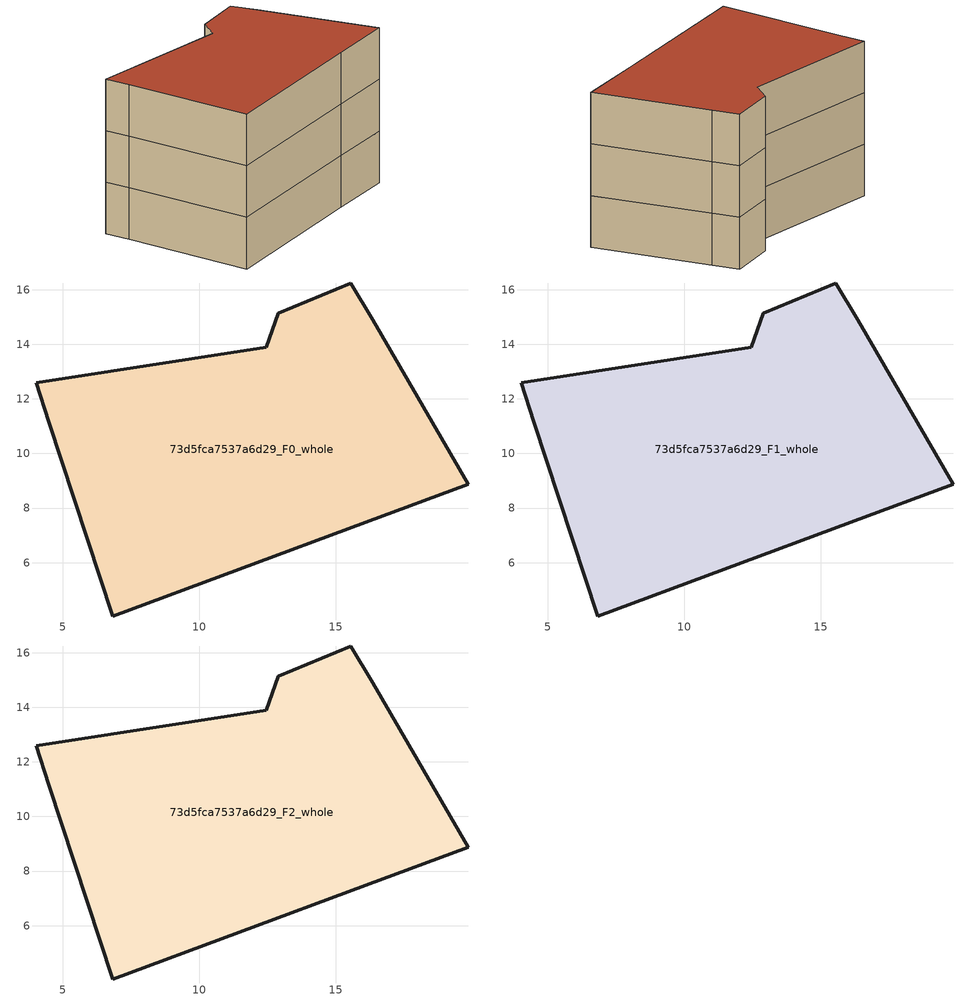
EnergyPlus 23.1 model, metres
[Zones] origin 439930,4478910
73d5fca7537a6d29_F0_whole
 floor ground (EU_floor_Construction): 16.34,14.89 19.85,8.87 16.09,7.48 6.82,4.05 4.48,11.17 4.02,12.58 12.45,13.89 12.88,15.13 15.54,16.24 z0
 wall outside (EU_wall_Construction): 6.82,4.05 16.09,7.48 19.85,8.87 16.34,14.89 15.54,16.24 12.88,15.13 12.45,13.89 4.02,12.58 4.48,11.17 6.82,4.05 z0:3
73d5fca7537a6d29_F1_whole
 floor to 73d5fca7537a6d29_F0_whole (EU_floor_Construction): 16.34,14.89 19.85,8.87 16.09,7.48 6.82,4.05 4.48,11.17 4.02,12.58 12.45,13.89 12.88,15.13 15.54,16.24 z3
 wall outside (EU_wall_Construction): 6.82,4.05 16.09,7.48 19.85,8.87 16.34,14.89 15.54,16.24 12.88,15.13 12.45,13.89 4.02,12.58 4.48,11.17 6.82,4.05 z3:6
73d5fca7537a6d29_F2_whole
 floor to 73d5fca7537a6d29_F1_whole (EU_floor_Construction): 16.34,14.89 19.85,8.87 16.09,7.48 6.82,4.05 4.48,11.17 4.02,12.58 12.45,13.89 12.88,15.13 15.54,16.24 z6
 wall outside (EU_wall_Construction): 6.82,4.05 16.09,7.48 19.85,8.87 16.34,14.89 15.54,16.24 12.88,15.13 12.45,13.89 4.02,12.58 4.48,11.17 6.82,4.05 z6:9
 roof outside (EU_roof_Construction): 19.85,8.87 16.34,14.89 15.54,16.24 12.88,15.13 12.45,13.89 4.02,12.58 4.48,11.17 6.82,4.05 16.09,7.48 z9
[Building]
EU S2 Campaign: North Axis=0; Terrain=City; Solar Distribution=FullExterior
[Site:Location]
Madrid: Latitude=40.5; Longitude=-3.5; Time Zone=1; Elevation=609
[SizingPeriod:WeatherFileDays]
AnnualSizingPeriod: Begin Month=1; Begin Day of Month=1; End Month=12; End Day of Month=31; Day of Week for Start Day=Monday; Use Weather File Daylight Saving Period=No; Use Weather File Rain and Snow Indicators=No
[MATERIAL]
EU_InternalMass_Material: Roughness=MediumRough; Thickness=0.1; Conductivity=1; Density=1800; Specific Heat=900; Thermal Absorptance=0.9; Solar Absorptance=0.7; Visible Absorptance=0.7
[MATERIAL:NOMASS] Roughness=MediumRough; Thermal Absorptance=0.9; Solar Absorptance=0.7; Visible Absorptance=0.7
Name | Thermal Resistance
EU_wall_NoMass | 0.609216
EU_roof_NoMass | 0.513268
EU_floor_NoMass | 0.568163
[CONSTRUCTION]
EU_wall_Construction: EU_wall_NoMass
EU_roof_Construction: EU_roof_NoMass
EU_floor_Construction: EU_floor_NoMass
EU_InternalMass_Construction: EU_InternalMass_Material
[ZONE] Type=1; Multiplier=1; Ceiling Height=autocalculate; Volume=318.902; Floor Area=autocalculate; Part of Total Floor Area=Yes
73d5fca7537a6d29_F0_whole; 73d5fca7537a6d29_F1_whole; 73d5fca7537a6d29_F2_whole
[INTERNALMASS] Construction=EU_InternalMass_Construction; Surface Area=106.301
Name | Zone or ZoneList
73d5fca7537a6d29_F0_whole_EU_InternalMass | 73d5fca7537a6d29_F0_whole
73d5fca7537a6d29_F1_whole_EU_InternalMass | 73d5fca7537a6d29_F1_whole
73d5fca7537a6d29_F2_whole_EU_InternalMass | 73d5fca7537a6d29_F2_whole
[OTHEREQUIPMENT] Fuel Type=Electricity; Design Level Calculation Method=Watts/Area; Power per Zone Floor Area=1; Fraction Latent=0; Fraction Radiant=0; Fraction Lost=0; Carbon Dioxide Generation Rate=0; EndUse Subcategory=EU_Step8_InternalGains
Name | Zone or ZoneList or Space or SpaceList | Schedule
EU_Step8_InternalGain_73d5fca7537a6d29_F0_whole_f000 | 73d5fca7537a6d29_F0_whole | EU_Step8_GainSchedule_73d5fca7537a6d29_F0_whole_f000
EU_Step8_InternalGain_73d5fca7537a6d29_F1_whole_f000 | 73d5fca7537a6d29_F1_whole | EU_Step8_GainSchedule_73d5fca7537a6d29_F1_whole_f000
EU_Step8_InternalGain_73d5fca7537a6d29_F2_whole_f000 | 73d5fca7537a6d29_F2_whole | EU_Step8_GainSchedule_73d5fca7537a6d29_F2_whole_f000
[ZONEVENTILATION:DESIGNFLOWRATE] Schedule=EU_AlwaysOn; Design Flow Rate Calculation Method=AirChanges/Hour; Air Changes per Hour=0.752966; Ventilation Type=Natural; Fan Pressure Rise=0; Fan Total Efficiency=1; Constant Term Coefficient=1; Temperature Term Coefficient=0; Velocity Term Coefficient=0; Velocity Squared Term Coefficient=0; Minimum Indoor Temperature=-100; Maximum Indoor Temperature=100; Delta Temperature=-100; Minimum Outdoor Temperature=-100; Maximum Outdoor Temperature=100; Maximum Wind Speed=40
Name | Zone or ZoneList or Space or SpaceList
EU_ConstantAir_73d5fca7537a6d29_F0_whole | 73d5fca7537a6d29_F0_whole
EU_ConstantAir_73d5fca7537a6d29_F1_whole | 73d5fca7537a6d29_F1_whole
EU_ConstantAir_73d5fca7537a6d29_F2_whole | 73d5fca7537a6d29_F2_whole
[HVACTEMPLATE:THERMOSTAT] Constant Heating Setpoint=20; Constant Cooling Setpoint=50
EU_HeatOnly_73d5fca7537a6d29_F0_whole; EU_HeatOnly_73d5fca7537a6d29_F1_whole; EU_HeatOnly_73d5fca7537a6d29_F2_whole
[HVACTEMPLATE:ZONE:IDEALLOADSAIRSYSTEM] System Availability Schedule=EU_AlwaysOn; Maximum Heating Supply Air Temperature=50; Minimum Cooling Supply Air Temperature=13; Maximum Heating Supply Air Humidity Ratio=0.0156; Minimum Cooling Supply Air Humidity Ratio=0.0077; Heating Limit=NoLimit; Cooling Limit=NoLimit; Heating Availability Schedule=EU_AlwaysOn; Cooling Availability Schedule=EU_CoolingOff; Dehumidification Control Type=ConstantSensibleHeatRatio; Cooling Sensible Heat Ratio=0.7; Dehumidification Setpoint=60; Humidification Control Type=None; Humidification Setpoint=30; Outdoor Air Method=None; Outdoor Air Flow Rate per Person=0.00944; Outdoor Air Flow Rate per Zone Floor Area=0; Outdoor Air Flow Rate per Zone=0; Demand Controlled Ventilation Type=None; Outdoor Air Economizer Type=NoEconomizer; Heat Recovery Type=None; Sensible Heat Recovery Effectiveness=0.7; Latent Heat Recovery Effectiveness=0.65
Name | Template Thermostat
73d5fca7537a6d29_F0_whole | EU_HeatOnly_73d5fca7537a6d29_F0_whole
73d5fca7537a6d29_F1_whole | EU_HeatOnly_73d5fca7537a6d29_F1_whole
73d5fca7537a6d29_F2_whole | EU_HeatOnly_73d5fca7537a6d29_F2_whole
[SIZING:ZONE] Zone Cooling Design Supply Air Temperature Input Method=SupplyAirTemperature; Zone Cooling Design Supply Air Temperature=13; Zone Heating Design Supply Air Temperature Input Method=SupplyAirTemperature; Zone Heating Design Supply Air Temperature=50; Zone Cooling Design Supply Air Humidity Ratio=0.008; Zone Heating Design Supply Air Humidity Ratio=0.008; Cooling Design Air Flow Method=DesignDay; Cooling Design Air Flow Rate=0; Cooling Minimum Air Flow per Zone Floor Area=0.000762; Cooling Minimum Air Flow=0; Cooling Minimum Air Flow Fraction=0.2; Heating Design Air Flow Method=DesignDay; Heating Design Air Flow Rate=0; Heating Maximum Air Flow per Zone Floor Area=0.002032; Heating Maximum Air Flow=0.141576; Heating Maximum Air Flow Fraction=0.3; Account for Dedicated Outdoor Air System=No; Dedicated Outdoor Air System Control Strategy=NeutralSupplyAir; Dedicated Outdoor Air Low Setpoint Temperature for Design=autosize; Dedicated Outdoor Air High Setpoint Temperature for Design=autosize; Zone Load Sizing Method=Sensible Load Only No Latent Load; Zone Latent Cooling Design Supply Air Humidity Ratio Input Method=HumidityRatioDifference; Zone Cooling Design Supply Air Humidity Ratio Difference=0.005; Zone Latent Heating Design Supply Air Humidity Ratio Input Method=HumidityRatioDifference; Zone Humidification Design Supply Air Humidity Ratio Difference=0.005
73d5fca7537a6d29_F0_whole; 73d5fca7537a6d29_F1_whole; 73d5fca7537a6d29_F2_whole
[SCHEDULE:CONSTANT]
Name | Hourly Value
EU_AlwaysOn | 1
EU_CoolingOff | 0
[SCHEDULE:FILE] Column Number=1; Rows to Skip at Top=0; Number of Hours of Data=8760; Column Separator=Comma; Interpolate to Timestep=No; Minutes per Item=60; Adjust Schedule for Daylight Savings=Yes
Name | File
EU_Step8_GainSchedule_73d5fca7537a6d29_F0_whole_f000 | C:\Users\o_iseri\Desktop\OpenUBEM\openubem\outputs\eu_evidence\EU-11\ES-MAD-BERRUGUETE\idfs\73d5fca7537a6d29\73d5fca7537a6d29_F0_whole_f000_gain.csv
EU_Step8_GainSchedule_73d5fca7537a6d29_F1_whole_f000 | C:\Users\o_iseri\Desktop\OpenUBEM\openubem\outputs\eu_evidence\EU-11\ES-MAD-BERRUGUETE\idfs\73d5fca7537a6d29\73d5fca7537a6d29_F1_whole_f000_gain.csv
EU_Step8_GainSchedule_73d5fca7537a6d29_F2_whole_f000 | C:\Users\o_iseri\Desktop\OpenUBEM\openubem\outputs\eu_evidence\EU-11\ES-MAD-BERRUGUETE\idfs\73d5fca7537a6d29\73d5fca7537a6d29_F2_whole_f000_gain.csv
